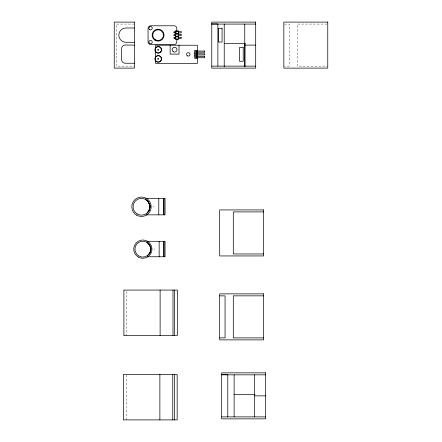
<?xml version="1.0" encoding="UTF-8"?>
<svg xmlns="http://www.w3.org/2000/svg" width="442" height="442" viewBox="0 0 442 442"><rect width="100%" height="100%" fill="white"/><g stroke="black" fill="none" stroke-linecap="round" stroke-linejoin="round"><path stroke-width="0.33" stroke-dasharray="2.21 1.66" d="M134.401 24.083L116.29 24.083L116.29 66.134L134.401 66.134M284.51 24.111L289.206 24.111L289.206 66.134L284.51 66.134M327.074 24.083L297.449 24.083L297.449 66.134L327.074 66.134M176.8 31.802L176.8 33.807M126.473 291.444L126.473 335.467M126.235 375.192L126.235 419.9"/><path stroke-width="0.66" d="M197.336 52.648C196.48 54.084 192.784 51.449 194.662 55.57C195.32 56.057 197.027 56.261 197.342 55.355M197.342 58.101L196.983 58.488L194.712 58.377L194.596 56.106L194.988 55.747M149.844 207.591L149.844 205.933M150.728 249.918L150.766 249.139A7.906 7.906 0 0 1 138.904 255.99A7.906 7.906 0 0 1 138.904 242.288A7.906 7.906 0 0 1 150.766 249.139L150.728 248.36M149.551 209.105L147.501 212.619M150.451 251.349L149.96 252.62M150.297 251.824L150.087 252.349M149.402 209.563L149.164 210.171M150.065 252.399L148.446 254.736M148.877 210.751L147.893 212.193M149.816 252.901L148.888 254.255M147.639 212.48L147.114 212.994L147.473 212.646M147.921 255.216L147.705 255.388M194.955 53.007L194.596 52.648L194.712 50.371L196.983 50.261L197.342 50.653M196.983 53.007L197.342 53.394M211.773 23.929L217.878 23.929L217.878 66.134M211.773 24.083L255.691 24.083M134.401 27.995L126.848 27.995A7.199 7.199 0 0 0 118.81 35.145A7.199 7.199 0 0 0 126.848 42.294L134.401 42.294M175.551 30.962L178.358 30.962M175.551 31.36L178.358 31.36M178.48 31.73L181.165 31.73M178.48 32.896L181.165 32.896L181.165 31.736M175.551 33.365L178.358 33.365M175.551 33.769L178.358 33.769M175.551 34.167L178.358 34.167M178.48 34.559L181.165 34.559M178.48 35.73L181.165 35.73L181.165 34.57M175.551 36.172L178.358 36.172M175.551 36.575L178.358 36.575M175.551 36.973L178.358 36.973M178.48 37.393L181.165 37.393M178.48 38.559L181.165 38.559L181.165 37.404M175.551 38.979L178.358 38.979M224.227 43.576L245.183 43.576M244.746 45.106L255.691 45.106M196.618 53.83L204.629 53.83M134.401 63.245L125.252 63.245A3.652 3.652 0 0 1 121.6 59.598L121.6 48.664A3.652 3.652 0 0 1 125.252 45.012L134.401 45.106M211.773 66.134L255.691 66.134M145.772 198.436L165.043 198.436L165.043 214.851L146.075 214.851M263.614 211.906L233.299 211.906L233.299 253.957L263.614 253.957M146.959 241.299L165.043 241.299L165.043 256.758L147.407 256.758M124.036 290.074L177.397 290.074L177.397 335.467L124.036 335.467M219.691 295.864L225.061 295.864L225.061 337.881L219.691 337.881M263.614 295.847L233.299 295.847L233.299 337.898L263.614 337.898M123.799 374.501L177.159 374.501L177.154 419.9L123.799 419.9M221.674 374.678L227.779 374.678L227.779 416.883M221.674 374.833L265.592 374.833M234.127 394.325L255.084 394.325M254.647 395.855L265.592 395.855M221.674 416.883L265.592 416.883M196.95 55.747L197.342 56.14M145.761 199.535L147.203 200.607L146.783 200.243M146.882 242.332L147.65 242.851M148.02 243.15L147.716 242.901L148.241 243.343M148.053 243.177L150.28 246.409M147.18 200.591L149.368 203.861M148.241 243.349L148.65 243.752M147.241 200.646L147.849 201.276M147.893 201.325L148.877 202.767M148.888 244.023L149.81 245.376M149.175 203.375L149.551 204.414M150.081 245.923L150.451 246.929M254.647 374.833L254.647 416.883M244.995 43.344L244.995 66.736M244.746 24.083L244.746 66.134M234.127 374.833L234.127 416.8M224.227 24.083L224.227 66.736M204.629 53.841L204.629 54.963L196.618 54.968L196.618 53.841M179.021 45.228L179.021 54.112L170.137 54.112L170.137 45.228M178.358 30.973L178.358 39.366L175.551 39.382L175.551 30.973M176.8 31.133L176.8 28.459A2.674 2.674 0 0 0 174.131 25.785L150.739 25.785A2.674 2.674 0 0 0 148.064 28.459L148.064 41.83A2.674 2.674 0 0 0 150.739 44.504L174.131 44.504A2.674 2.674 0 0 0 176.8 41.83L176.8 39.156M175.126 31.736L175.126 32.885M175.126 34.57L175.126 35.719M175.126 37.404L175.126 38.553M174.607 290.074L174.607 335.467M174.369 374.501L174.369 419.9M172.999 290.074L172.999 335.467M172.756 374.501L172.756 419.9M164.093 241.299L164.093 256.758M164.037 198.436L164.037 214.851M163.546 241.299L163.546 256.758M163.452 198.436L163.452 214.851M160.114 290.074L160.114 335.467M159.877 374.501L159.877 419.9M159.159 241.299L159.159 256.758M158.794 198.436L158.794 214.851M155.656 48.614L155.656 45.228L197.342 45.228L197.342 63.521L155.656 63.521L155.656 60.134M155.656 50.648L155.656 58.101M123.898 290.074L123.898 335.467M123.661 374.501L123.661 419.9M196.447 51.941A0.569 0.569 0 0 1 195.552 52.023A0.569 0.569 0 0 1 195.684 51.134A0.569 0.569 0 0 1 196.519 51.476M196.497 54.609A0.569 0.569 0 0 1 195.64 54.863A0.569 0.569 0 0 1 195.596 53.968A0.569 0.569 0 0 1 196.475 54.139M196.535 57.222A0.569 0.569 0 0 1 195.767 57.703A0.569 0.569 0 0 1 195.502 56.836A0.569 0.569 0 0 1 196.414 56.808M174.922 38.244A0.586 0.586 0 0 1 174.004 38.404A0.586 0.586 0 0 1 174.098 37.482A0.586 0.586 0 0 1 174.96 37.819M174.817 35.559A0.586 0.586 0 0 1 173.988 35.559A0.586 0.586 0 0 1 173.988 34.73A0.586 0.586 0 0 1 174.817 34.73M174.96 32.47A0.586 0.586 0 0 1 174.098 32.807A0.586 0.586 0 0 1 174.004 31.885A0.586 0.586 0 0 1 174.922 32.045M149.567 204.027A8.133 8 79.2 0 1 149.606 209.502M153.617 206.723A15.155 0.425 47.5 0 1 153.507 206.596M148.484 202.983A7.194 5.724 60.5 0 1 148.7 203.403M149.667 204.381A8.238 8.171 -73.5 0 1 149.971 205.917M149.705 207.574A8.238 7.912 89.8 0 1 149.424 209.066M149.186 210.525A7.055 6.094 -59.9 0 1 149.031 210.823M150.468 246.564A7.658 7.536 79.2 0 1 150.501 251.719M154.286 249.1A14.271 0.403 47.5 0 1 154.181 248.984M149.446 245.581A6.779 5.392 60.5 0 1 149.65 245.973M150.562 246.896A7.763 7.696 -73.5 0 1 150.849 248.343M150.6 249.907A7.763 7.453 89.8 0 1 150.33 251.31M150.103 252.686A6.647 5.74 -59.9 0 1 149.96 252.968M157.733 58.852C158.711 60.681 159.032 57.156 157.733 58.852M157.733 49.819C158.65 51.631 159.103 48.217 157.739 49.769M134.401 22.1L114.24 22.1L114.24 68.112L134.401 68.112L134.401 22.1M255.691 22.1L211.773 22.1L211.773 68.112L255.691 68.112L255.691 22.1M327.76 22.1L283.836 22.1L283.836 68.112L327.76 68.112L327.76 22.1M222.066 28.266L218.342 28.266L218.342 42.045L222.066 42.045L222.066 28.266M243.216 47.493L239.492 47.493L239.492 61.272L243.216 61.272L243.216 47.493M204.629 51.062L196.618 51.062L196.618 52.195L204.629 52.2L204.629 51.068M204.629 56.598L196.618 56.598L196.618 57.731L204.629 57.742L204.629 56.609M263.614 209.922L219.691 209.922L219.691 255.94L263.614 255.94L263.614 209.922M263.614 293.869L219.691 293.869L219.691 339.881L263.614 339.881L263.614 293.869M265.592 372.849L221.674 372.849L221.674 418.861L265.592 418.861L265.592 372.849M156.335 61.604A3.321 3.321 0 0 0 161.551 59.189A3.321 3.321 0 0 0 156.855 55.88A3.321 3.321 0 0 0 156.335 61.604M156.54 61.504A3.138 3.138 0 0 0 161.385 59.057A3.138 3.138 0 0 0 156.844 56.079A3.138 3.138 0 0 0 156.54 61.504M156.54 52.471A3.138 3.138 0 0 0 161.385 50.023A3.138 3.138 0 0 0 156.844 47.051A3.138 3.138 0 0 0 156.54 52.471M156.335 52.57A3.321 3.321 0 0 0 161.551 50.156A3.321 3.321 0 0 0 156.855 46.846A3.321 3.321 0 0 0 156.335 52.57M173.358 51.78A2.437 2.437 0 0 0 177.015 49.67A2.437 2.437 0 0 0 173.358 47.559A2.437 2.437 0 0 0 173.358 51.78M187.43 55.869A1.724 1.724 0 0 0 190.016 54.377A1.724 1.724 0 0 0 187.43 52.88A1.724 1.724 0 0 0 187.43 55.869M149.727 29.647A1.669 1.669 0 0 0 152.241 28.216A1.669 1.669 0 0 0 149.744 26.758A1.669 1.669 0 0 0 149.727 29.647M149.6 43.443A1.669 1.669 0 0 0 152.236 42.244A1.669 1.669 0 0 0 149.882 40.559A1.669 1.669 0 0 0 149.6 43.443M155.081 40.355A6.017 6.017 0 0 0 164.104 35.145A6.017 6.017 0 0 0 155.081 29.934A6.017 6.017 0 0 0 155.081 40.355M155.413 39.774A5.348 5.348 0 0 0 163.435 35.145A5.348 5.348 0 0 0 155.413 30.515A5.348 5.348 0 0 0 155.413 39.774M137.119 213.934A8.398 8.398 0 0 0 149.882 206.961A8.398 8.398 0 0 0 137.462 199.392A8.398 8.398 0 0 0 137.119 213.934M136.644 215.149A9.685 9.685 0 0 0 151.175 206.762A9.685 9.685 0 0 0 136.644 198.37A9.685 9.685 0 0 0 136.644 215.149M138.296 257.04A9.127 9.127 0 0 0 151.982 249.139A9.127 9.127 0 0 0 138.296 241.238A9.127 9.127 0 0 0 138.296 257.04"/></g></svg>
